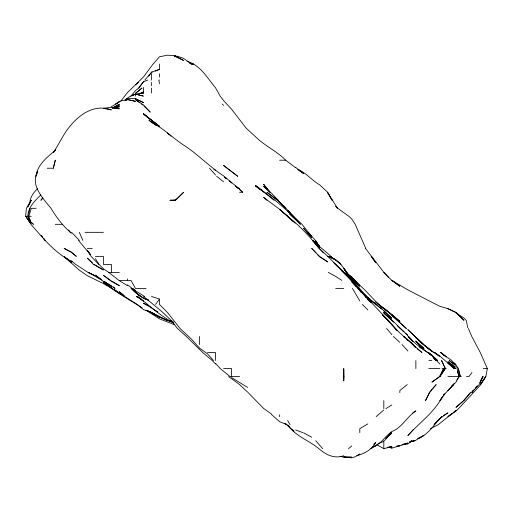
<?xml version="1.0" encoding="UTF-8"?>
<svg xmlns="http://www.w3.org/2000/svg" width="513" height="513" viewBox="0 0 513 513"><rect width="100%" height="100%" fill="white"/><g stroke="black" fill="none" stroke-linecap="round" stroke-linejoin="round"><path stroke-width="0.77" d="M29.869 203.193C29.895 197.396 33.653 192.369 37.725 188.572M30.395 223.084L25.65 216.306L26.387 208.291L31.255 200.275L27.753 206.957L31.017 200.275M468.343 328.487L471.78 336.496L480.277 352.521L487.35 368.546L485.869 376.561L480.425 384.577L481.245 383.339M28.484 214.844L28.157 216.306L30.556 221.013L28.157 216.306L29.504 218.936M28.811 213.389L29.953 208.291M53.314 168.226L55.295 160.216L53.314 168.226L47.279 168.226M28.882 216.306L31.255 208.342L36.128 208.291M37.712 171.868L36.045 176.241C37.225 164.609 47.318 157.369 55.295 150.129L53.307 152.201L55.295 149.982L53.775 152.201L63.304 135.817C72.852 119.606 91.013 102.382 111.379 109.897L103.376 108.378L111.379 107.262L119.394 108.801L117.939 108.66M37.795 171.143C29.882 185.013 42.739 198.159 51.005 208.291C56.488 217.583 63.182 226.137 71.32 233.268M480.777 380.505L483.169 376.561L479.976 382.576L482.733 376.561L479.206 384.577L471.96 392.035L472.928 390.887M442.693 396.594L439.91 401.006C431.529 414.478 418.358 423.834 407.861 435.582L413.125 429.753M443.533 395.26L444.38 393.92M442.565 396.594L439.91 400.602L446.047 392.586L453.55 384.577L451.857 385.949M443.45 395.26L444.341 393.92M456.717 380.082L459.052 376.561L457.045 368.546M482.066 382.108L485.76 376.561L479.976 385.545L458.577 408.611L455.942 411.003L447.926 416.627L452.242 413.356M148.802 76.2L151.758 72.07L159.46 69.338L159.46 64.061M473.3 390.399L471.768 392.586L474.39 389.373M138.824 88.095L143.435 81.682M155.586 304.446L159.46 299.092L151.45 296.431M120.779 101.183L127.41 92.616L143.435 77.008L153.086 64.061L159.46 56.796L167.475 55.18L175.491 55.782M431.901 389.335L429.445 392.586L425.508 400.602L429.49 392.586L436.204 384.577L432.857 388.277M471.96 372.528L468.927 376.561L466.458 376.561M356.824 455.653C364.551 453.697 371.816 449.548 375.805 442.398L373.656 444.495M475.359 388.174L477.295 385.776M130.95 96.111L135.419 90.686L138.529 88.095L143.435 81.856L147.699 80.086M42.842 197.915L40.873 200.275L42.842 197.96M475.339 388.02L476.789 386.295M384.538 440.661L391.355 432.651L385.975 438.371M144.826 80.086L151.45 72.333L152.143 72.07L151.45 72.32M454.018 383.467L447.926 390.656L455.942 382.159L459.052 376.561L457.352 371.463M463.579 400.602L470.53 392.586L463.944 400.64L455.942 407.38L462.405 401.641M385.936 438.525L391.759 432.651L388.36 435.62M40.873 194.934C34.89 200.916 28.003 207.143 27.869 216.306L31.255 222.834L33.441 224.316L31.255 222.219M175.491 200.275L183.5 192.407L175.491 200.089L170.021 200.275L175.491 200.089M367.789 423.918L359.786 428.708L359.786 432.651M376.189 416.627L383.82 409.964M125.178 100.253C129.885 95.2 136.689 93.263 143.435 93.129L143.435 87.46M439.538 376.561L443.61 368.546L439.91 376.516L431.901 382.147L438.904 377.023M348.558 448.676L351.771 445.951M125.063 100.272L127.41 98.349L135.419 98.695L143.435 102.587L135.419 98.656M407.264 384.577L399.845 390.547L399.845 392.586M135.419 84.825L138.465 82.458M453.473 412.42L455.942 410.547L438.294 424.636L430.445 428.669M125.531 100.394L127.41 98.99L125.409 100.272M412.792 412.984L415.87 410.875C406.867 416.755 402.211 427.573 391.829 431.523C384.968 436.191 380.608 445.06 372.162 447.233M111.379 106.781L119.394 101.779L115.63 104.126L119.394 101.375L127.41 99.458L135.419 101.337L127.41 99.573L126.076 100.33M359.786 453.96L355.432 456.692L351.771 457.82L343.755 456.98L351.771 457.179L343.755 457.121L340.132 456.269M385.93 408.611L391.829 404.969M370.918 448.676L375.805 445.688L372.893 446.752M443.418 415.498L447.926 412.869L439.91 418.537L434.017 424.636L441.853 416.627L435.556 422.975L439.91 418.48C433.35 425.899 427.566 435.056 417.871 438.628M112.719 108.012L119.394 104.21L112.719 107.852M140.171 93.648L143.435 91.891L139.427 94.001M417.871 438.557L423.885 435.37L415.126 440.661L410.041 441.751M409.906 441.731L411.958 440.661L407.861 444.04L402.032 444.726M135.419 94.103L132.008 95.777L135.419 94.123L143.435 96.091L135.419 94.103L135.419 96.111M155.253 71.16L159.46 69.338M377.991 443.719L383.82 441.385M141.979 93.667L143.435 93.129M112.841 108.063L119.394 105.749L112.841 107.89M409.951 442.161L414.825 440.661L410.182 441.699M388.194 446.996L391.829 448.138L399.845 445.726L396.934 446.143M376.478 444.521L383.82 448.67L391.829 446.624L389.649 446.81M403.487 444.098L407.861 443.04L399.845 445.829L396.934 446.207M113.565 107.935L119.394 106.8L112.11 107.903M343.755 455.749C334.078 459.039 326.306 454.916 318.829 448.676C308.788 440.276 295.43 436.127 287.671 425.033L289.383 426.669M159.46 80.086L158.844 80.086L159.46 83.709M279.656 160.216L285.722 160.216L295.674 167.757M239.59 192.266L242.662 192.266L239.59 189.105L223.559 175.863C209.31 166.667 197.8 154.118 183.5 145.012C172.56 137.728 163.153 128.269 151.45 122.139L156.382 125.493M25.65 216.306L31.255 216.306M55.295 224.316L62.548 224.316M84.991 232.331L103.376 232.331M87.345 248.356L92.237 248.356M95.36 256.365L103.376 256.365L103.376 264.381L111.379 264.381L111.379 272.397M119.394 272.397L108.737 272.397L103.376 268.741L99.035 264.381L95.36 258.667M119.439 280.406L130.988 280.406L135.419 288.421L146.102 288.421M335.746 288.421L343.755 288.421M383.82 312.455L384.314 312.455L383.82 312.455L393.638 322.145M207.534 352.521L215.55 352.521L215.55 360.536M428.945 360.536L431.901 360.536M223.559 368.546L231.575 368.546L231.575 376.561M428.804 368.546L439.91 368.546M442.052 368.546L446.291 368.546M483.278 368.546L487.35 368.546M239.59 376.561L230.087 376.561L220.218 368.546L215.55 363.307M447.926 376.561L461.367 376.561M387.828 447.407L391.829 447.516L391.829 448.138M114.296 108.301L116.483 108.512M451.998 366.506L455.397 368.546L447.926 363.133L454.165 368.546L455.942 368.546M389.649 447.003L391.829 447.516M455.345 312.455L463.944 318.022L466.234 320.471L467.837 327.756M447.926 308.711L455.942 312.455L463.944 320.317L455.954 312.455L447.926 308.711L439.91 306.28L436.133 304.446L407.861 289.903L391.829 280.406L383.871 272.397L365.448 248.356M173.304 322.408L167.167 320.471L151.45 312.5L143.435 309.608L137.337 304.446L124.486 296.431L119.394 291.724L123.947 295.488L111.635 288.421L103.947 281.49M187.142 61.432C200.371 64.965 207.303 78.059 215.55 87.826L220.16 96.111L223.559 100.535L231.575 109.231L246.131 128.16L255.615 136.817C264.714 145.891 276.757 151.059 285.722 160.216M176.863 56.045L183.5 58.328L191.516 64.061L193.459 64.061L191.516 64.151L189.509 63.105M174.76 324.812L159.46 318.823L146.025 310.179M295.674 429.945L302.83 432.651M327.563 256.365L327.73 256.429C339.907 259.315 345.499 270.774 351.771 280.271L343.755 268.389L351.771 279.181M148.539 300.176C141.543 298.431 136.638 293.006 131.431 288.421M148.539 300.073C141.703 297.97 135.958 293.462 131.02 288.421M169.643 320.76L173.298 322.215M327.73 256.224L335.746 259.911L341.023 264.381L335.746 260.001L330.346 256.365L332.507 258.526M121.543 293.885L119.394 292.923L124.454 296.046M169.566 320.779L172.855 322.305M94.7 275.532L87.345 271.98L75.668 264.381L71.32 260.861L72.641 261.566M94.7 275.552L88.114 272.397L101.798 280.04M151.45 313.065L159.46 317.252L147.295 310.429L151.45 313.065L150.559 312.455M297.681 169.29C306.165 172.804 311.853 180.358 319.714 184.892L327.73 192.298L332.135 200.275L327.73 192.773L337.535 208.291L335.746 206.258L337.753 208.291L348.859 216.306L351.771 219.032L355.201 224.316L365.731 248.356M148.238 305.472L143.435 303.196L151.45 307.819L157.459 312.039M138.523 297.566L136.413 296.431L143.435 301.041L137.362 296.431C149.36 305.293 160.114 315.88 173.471 322.786M139.927 298.329L141.332 299.085M328.269 272.397L335.746 276.449L341.767 280.406M303.69 432.869L311.705 437.249M169.437 320.471L173.471 322.735M329.41 256.365L335.746 260.001M150.117 311.686L159.46 317.072L167.475 320.471L159.46 316.906L150.117 311.654M213.761 169.264L215.55 170.303M132.027 288.421L135.419 290.396M119.394 292.615L122.652 294.526M111.379 280.97L119.394 285.696L111.379 281.227L103.376 275.321L110.462 280.406M144.57 296.431L135.419 290.794L127.41 284.811M132.328 288.421L134.804 289.909M247.599 387.424L231.575 377.549M119.394 280.694L127.41 285.658M96.681 276.693L98.002 277.514M99.317 278.341L101.298 279.579M104.043 281.406L106.044 282.669M107.377 283.516L111.379 286.042L103.376 281.509L95.36 275.077L100.67 279.072M427.585 352.521L422.654 349.315M142.12 307.819L119.394 293.795L111.379 288.165L103.376 283.574L87.345 275.712L79.335 270.152L64.426 256.878M295.674 167.443L303.69 173.67L298.758 170.322M114.155 289.698L119.394 293.109L114.232 289.698M111.379 287.767L103.376 282.439L111.379 287.876M103.992 281.393L115.034 288.421L113.206 286.863M418.954 346.801L421.417 348.474M285.145 423.392L286.979 424.636L279.656 421.75L271.64 414.626M94.026 264.381L103.376 269.934L93.501 264.381L87.345 258.135L92.353 262.816M108.685 272.397L118.952 280.406M64.272 256.808L71.32 261.681L63.176 256.365C50.697 247.824 41.232 235.929 31.255 224.758L25.958 216.306L30.376 222.982M455.942 367.308L447.926 361.716L454.088 366.628M289.332 213.934L300.406 224.316C289.396 212.01 277.071 201.301 263.631 191.772L255.615 186.129L264.24 192.266L273.987 200.275M284.805 423.283L293.962 431.112M453.992 363.281L455.942 364.653L453.518 362.826M377.465 303.664L383.82 308.435M439.282 356.086L434.261 352.521L439.91 356.099L454.165 368.546M263.631 191.836L255.615 185.501L264.233 192.266M399.845 321.529L391.829 314.533L378.652 304.446L363.275 288.421L353.303 279.547M271.64 414.164L263.631 408.444L248.125 392.586M156.382 125.364L148.866 120.151L151.45 122.318M426.97 347.795L433.825 352.521L423.885 344.665L415.87 337.535L416.941 338.606M235.974 186.443L239.59 189.073L235.454 186.007M139.741 102.773L135.419 99.625L143.435 104.915L150.251 112.135L144.006 106.037M391.829 280.406L399.845 286.312L392.067 280.406M141.594 104.126L142.819 105.03M439.314 356.086L434.549 352.521L436.339 354.041M403.757 336.938L404.93 337.817M152.682 121.215L151.303 120.151M153.913 122.145L159.46 126.345L143.435 113.924L159.46 126.499L153.913 122.1M423.885 345.153L431.901 351.213L423.456 344.512L407.861 329.647L423.456 344.512L415.87 337.233L421.462 342.831M383.82 308.505L391.829 314.86L383.82 308.159L390.252 313.751M417.088 348.776L421.955 352.521L399.845 332.969L391.829 324.658L397.235 330.859L388.412 320.471L382.736 315.085M428.817 353.476L431.286 355.374L428.079 352.521L429.714 354.137M64.228 256.827L71.32 262.355L67.889 259.36M454.101 364.371L449.196 360.536L455.942 365.282L458.475 368.546L460.308 376.561L458.269 369.277M103.992 281.329L107.685 284.228M446.079 356.881L440.558 352.521L451.709 360.536L455.942 364.967L453.518 362.999M152.682 121.126L143.435 113.719L150.091 119.157M334.514 263.393L343.736 272.397M393.676 316.527L399.845 321.362L391.829 314.514M357.862 287.274L343.761 272.397L344.441 272.397L367.789 297.322L375.805 304.446L367.789 297.752L383.82 310.564L391.829 318.284L383.82 310.955M236.512 187.219L237.743 188.207M348.314 274.718L350.039 276.109M216.666 176.241L223.559 181.801M400.082 328.487L397.588 326.056M228.606 376.561L239.59 384.583L247.599 392.079M367.789 297.752L381.428 308.954M446.175 356.881L440.936 352.521L443.848 355.131M349.93 276.988L354.169 280.406L359.786 286.209L354.592 280.406L346.788 273.403L354.592 280.406M224.707 177.485L226.425 178.922M173.214 322.376L162.839 312.455L143.646 296.431M239.59 189.688L242.662 192.266M136.586 293.019L140.658 296.431L135.419 292.019M348.84 275.359L351.771 277.828L346.256 272.89L351.771 277.091L359.786 285.812L351.771 277.507M226.425 178.659L224.707 177.209L226.425 178.716M229.285 181.076L231.575 183.013M333.456 262.419L343.627 272.397L327.801 256.365L319.131 248.356L312.379 240.34M404.199 336.496L413.093 344.512L415.408 347.282L411.452 343.46M407.861 340.016L413.074 344.512L415.402 347.282M274.615 197.191L278.193 200.275L271.64 193.427L263.631 186.302L270.05 192.266L263.631 184.25L269.825 192.266M156.26 310.878L157.459 311.93M266.901 200.275L263.631 197.377L279.656 209.33L295.103 223.155M171.066 136.176L167.475 132.995L169.117 134.586M291.102 219.59L287.671 216.524C299.707 225.489 309.743 236.73 319.144 248.356L323.402 252.922M400.64 328.98L403.968 331.962M405.636 333.45L407.861 335.438L392.259 320.471L383.82 313.097L391.829 320.349M393.375 336.496L399.845 342.357M173.388 322.376L171.284 320.471L177.44 328.487L186.405 336.496L202.731 352.521L212.26 360.536L215.55 364.031M382.666 315.085L391.348 324.216M343.755 272.871L351.771 280.406L358.613 288.421L352.187 280.406L343.761 272.397L344.441 272.397L351.501 280.406M367.327 297.309L364.743 294.795M292.243 429.387L293.962 431.016M439.91 364.102L432.433 356.439M369.501 301.131L367.789 299.477L369.418 301.131M98.714 264.381L91.09 256.365L87.345 250.235L90.519 254.531M382.736 315.162L388.251 320.471L351.771 281.823L356.336 286.773M420.147 341.825L421.211 342.902M292.474 221.109L287.671 216.306L279.656 209.49L287.671 216.153L291.192 219.737M285.76 208.291L277.738 200.275L285.927 208.291L294.693 217.961L287.671 210.593L301.971 224.316L311.705 236.448L308.23 232.331L315.36 240.34L319.714 246.907M322.735 448.676L315.7 440.661M341.664 270.755L343.274 272.397M362.422 304.446L367.789 309.897M413.247 341.838L408.008 336.496L415.87 343.896L431.901 355.349L437.64 360.536L428.535 352.521L431.901 355.368L435.947 360.536L433.953 358.414M353.964 280.406L357.67 284.196M71.576 232.331L79.335 240.34M292.917 216.306L294.571 218.019M358.356 288.421L361.171 292.083L351.771 280.758L343.755 272.409M406.29 338.67L407.861 340.305M346.461 272.397L344.14 268.895L346.448 272.397L351.771 277.963M351.771 280.758L343.755 272.55L351.771 280.406L356.541 286.132M317.085 244.772L312.872 240.34C318.99 247.022 326.871 251.755 332.86 258.526M357.741 284.196L354.162 280.406L356.715 283.182M222.392 104.126L223.559 105.37M361.389 292.423L358.818 289.563M367.789 299.194L371.046 302.696M383.82 272.397L388.604 277.546M315.95 252.935L311.705 248.356L319.503 256.365L327.73 261.893L319.714 256.872L317.541 254.653M353.797 282.868L357.349 286.754M413.273 341.645L408.598 336.496L413.151 341.645M213.543 360.536L207.534 353.874L199.519 348.083L191.516 339.17L180.044 328.487L167.475 312.455L159.46 304.446L159.46 299.092M402.025 344.512L407.861 351.02M359.786 290.217L367.302 298.643M287.671 210.349L290.813 213.921M209.516 168.226L215.55 175.068M90.365 254.64L78.457 240.34M433.921 358.196L435.947 360.536M386.622 328.487L391.829 334.681M317.239 243.97L319.714 246.99L317.367 243.97M365.134 296.431L366.019 297.559M456.788 366.904L457.641 368.001M68.53 229.862L70.435 232.331M317.367 244.053L319.714 247.144L315.36 240.34L319.714 247.24M371.194 256.365L375.805 262.816L371.367 256.365M352.45 288.421L359.786 300.862M287.671 420.583L290.018 424.636M79.335 232.331L82.862 240.34M415.87 360.536L415.87 368.546M383.82 400.602L383.82 408.611M383.82 440.661L383.82 448.67M279.656 414.767L279.656 416.627M199.519 336.496L199.519 344.512M159.46 73.744L159.46 77.078M151.45 73.821L151.45 80.086M151.45 82.426L151.45 85.684M151.45 88.095L151.45 93.02M127.41 98.349L127.41 99.573M127.41 278.86L127.41 280.406M343.934 376.561L343.755 380.851L343.755 368.546L343.934 376.561M445.252 368.546L439.91 376.561L445.322 368.546L441.578 360.536L445.252 368.546M141.921 88.095L135.419 93.379L141.921 88.095M175.491 56.045L174.163 56.045L183.5 60.431L175.491 56.045M71.32 252.152L64.138 248.356L71.32 252.281L76.309 256.365L71.32 252.152M271.64 195.709L266.882 192.266L277.475 200.275L271.64 195.709M237.654 176.241L223.559 165.43L237.654 176.241M383.82 308.653L375.805 302.125L383.82 308.653M423.885 348.449L419.115 344.512L415.87 340.946L423.885 348.731L415.87 341.446L423.885 348.449M406.309 328.487L391.829 315.373L406.309 328.487M351.771 278.174L350.097 276.597L351.771 278.174M359.312 288.421L353.925 282.887L359.312 288.421M311.705 237.769L303.69 228.394L311.705 237.769M42.662 237.282L41.207 235.448L42.637 237.282M45.086 240.34L43.631 238.507L45.048 240.34"/></g></svg>
